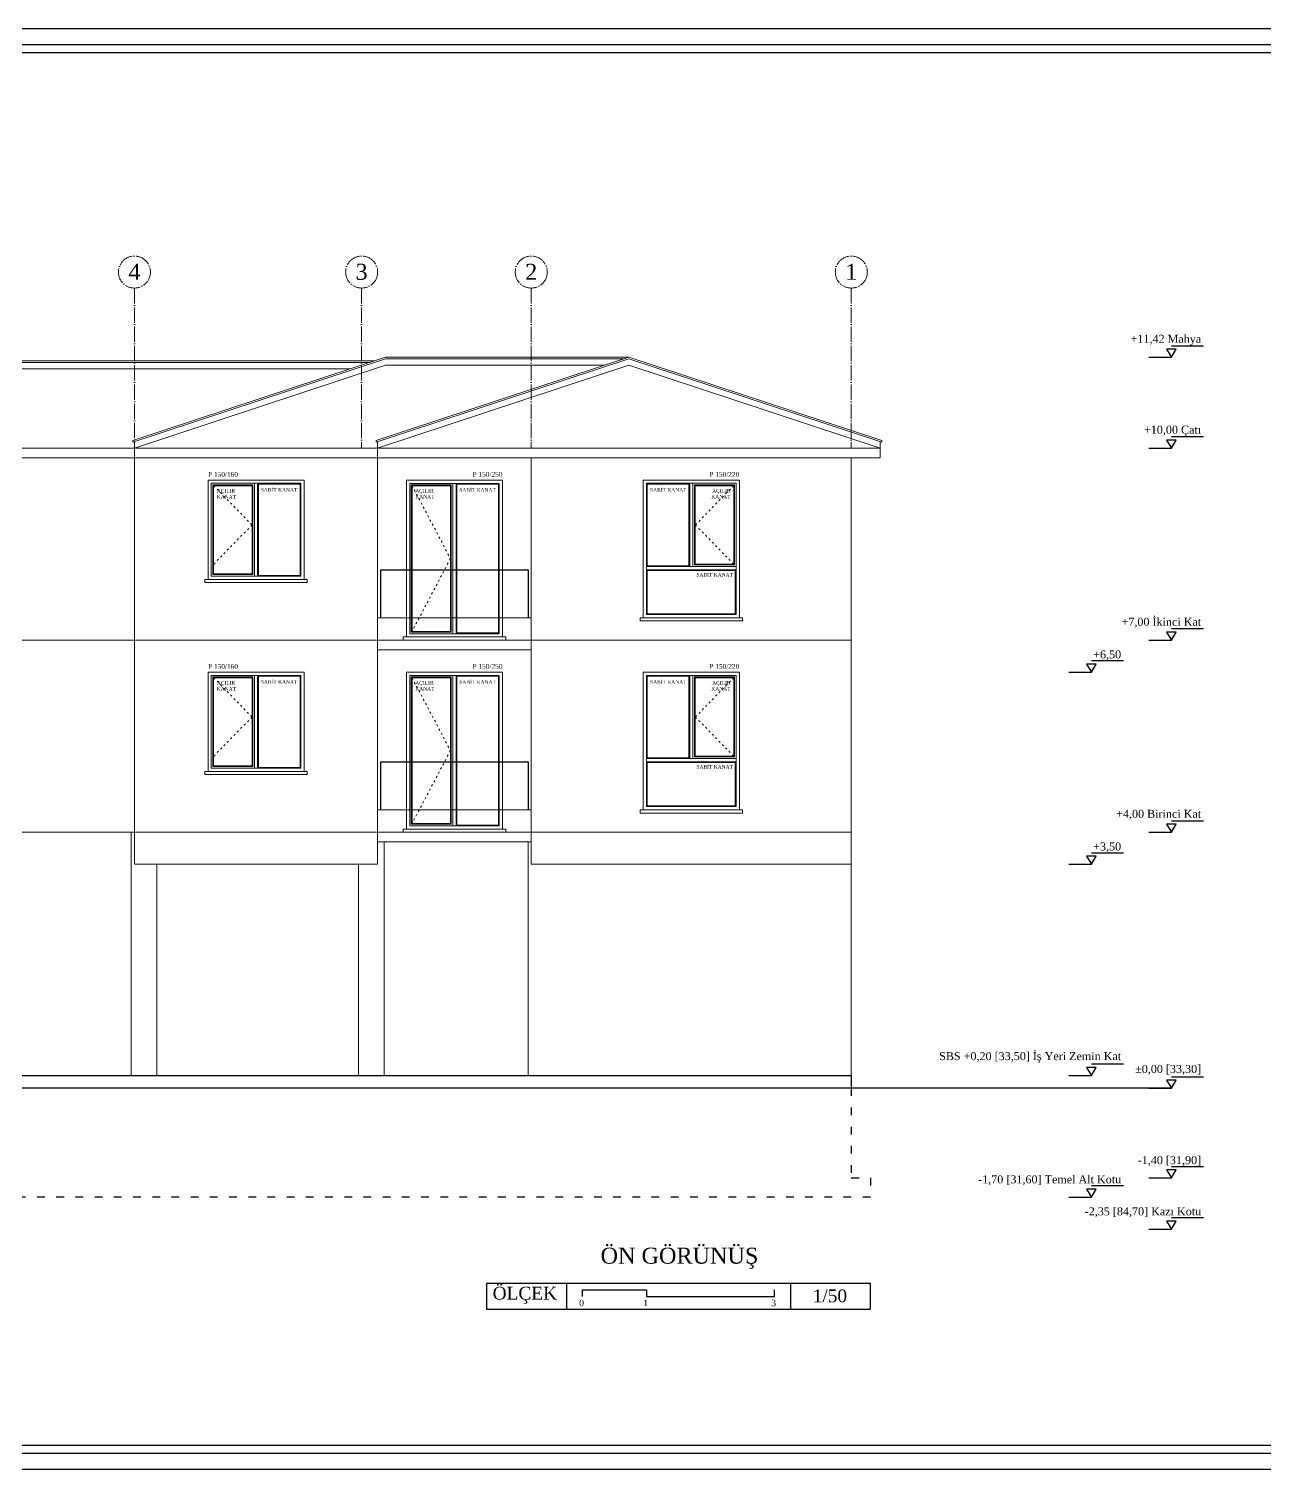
# Model space of a CAD drawing. Header units: centimetres. Extents: x -1107 to 35418, y 13584 to 18329.
# Drawn here: x 25948 to 27878, y 14837 to 17087 of the extents above; entities that cross this region are included whole.
import ezdxf

# ---------------------------------------------------------------- set-up
doc = ezdxf.new("R2010")
doc.units = ezdxf.units.CM
for name, pattern in [('ACAD_ISO03', [30, 12, -18]), ('ACAD_ISO03W100', [30, 12, -18]), ('ACAD_ISO04W100', [30, 24, -3, 0, -3])]:
    doc.linetypes.add(name, pattern=pattern)
doc.layers.add('YLZ-AKS', color=7, linetype='ACAD_ISO04W100', lineweight=5, true_color=0x2e2f36)
doc.layers.add('YLZ-GÖRÜNÜŞ -arkada kalanlar-', color=7, linetype='Continuous', lineweight=0, true_color=0xb1b09f)
for name, color, linetype in [('YLZ-BETON-KESİT', 150, 'Continuous'), ('YLZ-KOLON KİRİŞ KESİT', 240, 'Continuous'), ('YLZ-PAFTA', 165, 'Continuous'), ('YLZ-VERANDA-BALKON', 41, 'Continuous'), ('YLZ-YAZI', 113, 'Continuous')]:
    doc.layers.add(name, color=color, linetype=linetype)
for name, color, linetype, lineweight in [('YLZ-DUVAR', 151, 'Continuous', 20), ('YLZ-PARSEL', 53, 'Continuous', 30), ('YLZ-PENCERE GÖRÜNÜŞ', 137, 'Continuous', 9), ('YLZ-ÇATI', 241, 'Continuous', 13), ('YLZ-ÖLÇÜ', 251, 'Continuous', 5)]:
    doc.layers.add(name, color=color, linetype=linetype, lineweight=lineweight)
doc.styles.add('ARIAL', font='times.ttf')

# ---------------------------------------------------------------- blocks, each defined once
blk = doc.blocks.new('P 150 3')
at = {"layer": 'YLZ-GÖRÜNÜŞ -arkada kalanlar-'}
for points in [[(501214.9, 4510546.5), (501279.9, 4510546.5), (501279.9, 4510689), (501214.9, 4510689)], [(501204.9, 4510549), (501144.9, 4510549), (501144.9, 4510686.5), (501204.9, 4510686.5)]]:
    blk.add_lwpolyline(points, close=True, dxfattribs=at)
at = {"layer": 'YLZ-GÖRÜNÜŞ -arkada kalanlar-', "linetype": 'ACAD_ISO03W100', "ltscale": 0.25}
blk.add_lwpolyline([(501144.9, 4510686.5), (501204.9, 4510625.3), (501144.9, 4510564)], dxfattribs=at)
at = {"layer": 'YLZ-PENCERE GÖRÜNÜŞ'}
for p, q in [((501208.6, 4510690.3), (501208.6, 4510545.3)), ((501213.6, 4510690.3), (501213.6, 4510545.3))]:
    blk.add_line(p, q, dxfattribs=at)
for points in [[(501136.1, 4510540.3), (501286.1, 4510540.3), (501286.1, 4510695.3), (501136.1, 4510695.3)], [(501141.1, 4510545.3), (501281.1, 4510545.3), (501281.1, 4510690.3), (501141.1, 4510690.3)], [(501206.1, 4510547.8), (501143.6, 4510547.8), (501143.6, 4510687.8), (501206.1, 4510687.8)], [(501131.1, 4510535.3), (501291.1, 4510535.3), (501291.1, 4510540.3), (501131.1, 4510540.3)]]:
    blk.add_lwpolyline(points, close=True, dxfattribs=at)
at = {"layer": 'YLZ-YAZI', "attachment_point": 1, "style": 'ARIAL'}
for s, insert, char_height in [('P 150/160', (501136.1, 4510708.1), 7.5), ('AÇILIR \\PKANAT', (501149.9, 4510681.5), 5.62), ('SABİT KANAT', (501218.6, 4510682.8), 5.625)]:
    blk.add_mtext_dynamic_manual_height_columns(s, width=206.582, gutter_width=7.5, heights=[0], dxfattribs=dict(at, insert=insert, char_height=char_height))
blk = doc.blocks.new('P 150 1')
at = {"layer": 'YLZ-GÖRÜNÜŞ -arkada kalanlar-'}
for points in [[(503207, 4511245), (503272, 4511245), (503272, 4511477.5), (503207, 4511477.5)], [(503197, 4511247.5), (503137, 4511247.5), (503137, 4511475), (503197, 4511475)]]:
    blk.add_lwpolyline(points, close=True, dxfattribs=at)
at = {"layer": 'YLZ-GÖRÜNÜŞ -arkada kalanlar-', "linetype": 'ACAD_ISO03W100', "ltscale": 0.25}
blk.add_lwpolyline([(503137, 4511475), (503197, 4511361.2), (503137, 4511247.5)], dxfattribs=at)
at = {"layer": 'YLZ-PENCERE GÖRÜNÜŞ'}
for p, q in [((503200.8, 4511478.7), (503200.8, 4511243.7)), ((503205.8, 4511478.7), (503205.8, 4511243.7))]:
    blk.add_line(p, q, dxfattribs=at)
for points in [[(503128.3, 4511238.7), (503278.3, 4511238.7), (503278.3, 4511483.7), (503128.3, 4511483.7)], [(503133.3, 4511243.7), (503273.3, 4511243.7), (503273.3, 4511478.7), (503133.3, 4511478.7)], [(503198.3, 4511246.2), (503135.8, 4511246.2), (503135.8, 4511476.2), (503198.3, 4511476.2)], [(503123.3, 4511233.7), (503283.3, 4511233.7), (503283.3, 4511238.7), (503123.3, 4511238.7)]]:
    blk.add_lwpolyline(points, close=True, dxfattribs=at)
at = {"layer": 'YLZ-YAZI', "style": 'ARIAL'}
for s, insert, char_height, attachment_point in [('P 150/250', (503278.3, 4511496.6), 7.5, 3), ('AÇILIR \\PKANAT', (503142, 4511470), 5.62, 1), ('SABİT KANAT', (503210.8, 4511471.2), 5.625, 1)]:
    blk.add_mtext_dynamic_manual_height_columns(s, width=206.582, gutter_width=7.5, heights=[0], dxfattribs=dict(at, insert=insert, char_height=char_height, attachment_point=attachment_point))
blk = doc.blocks.new('P 150 4')
at = {"layer": 'YLZ-GÖRÜNÜŞ -arkada kalanlar-'}
for points in [[(501464.8, 4510561.5), (501399.8, 4510561.5), (501399.8, 4510689), (501464.8, 4510689)], [(501474.8, 4510564), (501534.8, 4510564), (501534.8, 4510686.5), (501474.8, 4510686.5)], [(501537.3, 4510486.5), (501399.8, 4510486.5), (501399.8, 4510554), (501537.3, 4510554)]]:
    blk.add_lwpolyline(points, close=True, dxfattribs=at)
at = {"layer": 'YLZ-GÖRÜNÜŞ -arkada kalanlar-', "linetype": 'ACAD_ISO03W100', "ltscale": 0.25}
blk.add_lwpolyline([(501534.8, 4510686.5), (501474.8, 4510625.3), (501534.8, 4510564)], dxfattribs=at)
at = {"layer": 'YLZ-PENCERE GÖRÜNÜŞ'}
for p, q in [((501466.1, 4510690.3), (501466.1, 4510560.3)), ((501471.1, 4510690.3), (501471.1, 4510560.3)), ((501398.6, 4510560.3), (501538.6, 4510560.3)), ((501398.6, 4510555.3), (501538.6, 4510555.3))]:
    blk.add_line(p, q, dxfattribs=at)
for points in [[(501543.6, 4510480.3), (501393.6, 4510480.3), (501393.6, 4510695.3), (501543.6, 4510695.3)], [(501538.6, 4510485.3), (501398.6, 4510485.3), (501398.6, 4510690.3), (501538.6, 4510690.3)], [(501473.6, 4510562.8), (501536.1, 4510562.8), (501536.1, 4510687.8), (501473.6, 4510687.8)], [(501548.6, 4510475.3), (501388.6, 4510475.3), (501388.6, 4510480.3), (501548.6, 4510480.3)]]:
    blk.add_lwpolyline(points, close=True, dxfattribs=at)
at = {"layer": 'YLZ-YAZI', "attachment_point": 3, "style": 'ARIAL'}
for s, insert, char_height in [('P 150/220', (501543.6, 4510708.1), 7.5), ('SABİT KANAT', (501461.1, 4510682.8), 5.625), ('AÇILIR \\PKANAT', (501529.8, 4510681.5), 5.62), ('SABİT KANAT', (501533.6, 4510550.3), 5.625)]:
    blk.add_mtext_dynamic_manual_height_columns(s, width=206.582, gutter_width=7.5, heights=[0], dxfattribs=dict(at, insert=insert, char_height=char_height))
blk = doc.blocks.new('Kot 1')
at = {"layer": 'YLZ-YAZI'}
for p, q in [((501059.5, 4510667.9), (501109.5, 4510667.9)), ((504729.5, 4510667.9), (504679.5, 4510667.9)), ((501059.5, 4510525.9), (501109.5, 4510525.9)), ((504729.5, 4510525.9), (504679.5, 4510525.9)), ((501059.5, 4510225.9), (501109.5, 4510225.9)), ((504729.5, 4510225.9), (504679.5, 4510225.9)), ((501184.5, 4510175.9), (501234.5, 4510175.9)), ((504604.5, 4510175.9), (504554.5, 4510175.9)), ((501059.5, 4509925.9), (501109.5, 4509925.9)), ((504729.5, 4509925.9), (504679.5, 4509925.9)), ((501184.5, 4509875.9), (501234.5, 4509875.9)), ((504604.5, 4509875.9), (504554.5, 4509875.9)), ((501184.5, 4509545.9), (501234.5, 4509545.9)), ((504604.5, 4509545.9), (504554.5, 4509545.9)), ((501059.5, 4509525.9), (501109.5, 4509525.9)), ((504729.5, 4509525.9), (504679.5, 4509525.9)), ((501059.5, 4509385.9), (501109.5, 4509385.9)), ((504729.5, 4509385.9), (504679.5, 4509385.9)), ((501184.5, 4509355.9), (501234.5, 4509355.9)), ((504604.5, 4509355.9), (504554.5, 4509355.9)), ((501059.5, 4509305.9), (501109.5, 4509305.9)), ((504729.5, 4509305.9), (504679.5, 4509305.9))]:
    blk.add_line(p, q, dxfattribs=at)
for points in [[(501144.5, 4510650.4), (501109.5, 4510650.4), (501102, 4510662.9), (501117, 4510662.9), (501109.5, 4510650.4)], [(504644.5, 4510650.4), (504679.5, 4510650.4), (504687, 4510662.9), (504672, 4510662.9), (504679.5, 4510650.4)], [(501144.5, 4510508.4), (501109.5, 4510508.4), (501102, 4510520.9), (501117, 4510520.9), (501109.5, 4510508.4)], [(504644.5, 4510508.4), (504679.5, 4510508.4), (504687, 4510520.9), (504672, 4510520.9), (504679.5, 4510508.4)], [(501144.5, 4510208.4), (501109.5, 4510208.4), (501102, 4510220.9), (501117, 4510220.9), (501109.5, 4510208.4)], [(504644.5, 4510208.4), (504679.5, 4510208.4), (504687, 4510220.9), (504672, 4510220.9), (504679.5, 4510208.4)], [(501269.5, 4510158.4), (501234.5, 4510158.4), (501227, 4510170.9), (501242, 4510170.9), (501234.5, 4510158.4)], [(504519.5, 4510158.4), (504554.5, 4510158.4), (504562, 4510170.9), (504547, 4510170.9), (504554.5, 4510158.4)], [(501144.5, 4509908.4), (501109.5, 4509908.4), (501102, 4509920.9), (501117, 4509920.9), (501109.5, 4509908.4)], [(504644.5, 4509908.4), (504679.5, 4509908.4), (504687, 4509920.9), (504672, 4509920.9), (504679.5, 4509908.4)], [(501269.5, 4509858.4), (501234.5, 4509858.4), (501227, 4509870.9), (501242, 4509870.9), (501234.5, 4509858.4)], [(504519.5, 4509858.4), (504554.5, 4509858.4), (504562, 4509870.9), (504547, 4509870.9), (504554.5, 4509858.4)], [(501269.5, 4509528.4), (501234.5, 4509528.4), (501227, 4509540.9), (501242, 4509540.9), (501234.5, 4509528.4)], [(504519.5, 4509528.4), (504554.5, 4509528.4), (504562, 4509540.9), (504547, 4509540.9), (504554.5, 4509528.4)], [(501144.5, 4509508.4), (501109.5, 4509508.4), (501102, 4509520.9), (501117, 4509520.9), (501109.5, 4509508.4)], [(504644.5, 4509508.4), (504679.5, 4509508.4), (504687, 4509520.9), (504672, 4509520.9), (504679.5, 4509508.4)], [(501144.5, 4509368.4), (501109.5, 4509368.4), (501102, 4509380.9), (501117, 4509380.9), (501109.5, 4509368.4)], [(504644.5, 4509368.4), (504679.5, 4509368.4), (504687, 4509380.9), (504672, 4509380.9), (504679.5, 4509368.4)], [(501269.5, 4509338.4), (501234.5, 4509338.4), (501227, 4509350.9), (501242, 4509350.9), (501234.5, 4509338.4)], [(504519.5, 4509338.4), (504554.5, 4509338.4), (504562, 4509350.9), (504547, 4509350.9), (504554.5, 4509338.4)], [(501144.5, 4509288.4), (501109.5, 4509288.4), (501102, 4509300.9), (501117, 4509300.9), (501109.5, 4509288.4)], [(504644.5, 4509288.4), (504679.5, 4509288.4), (504687, 4509300.9), (504672, 4509300.9), (504679.5, 4509288.4)]]:
    blk.add_lwpolyline(points, dxfattribs=at)
at = {"layer": 'YLZ-YAZI', "char_height": 12.5, "style": 'ARIAL'}
for s, width, heights, insert, attachment_point in [('+11,42 Mahya', 358.477, [93.8], (501062.9, 4510685.4), 1), ('+11,42 Mahya', 358.477, [93.8], (504726, 4510685.4), 3), ('+10,00 Çatı', 358.477, [93.8], (501062.9, 4510543.4), 1), ('+10,00 Çatı', 358.477, [93.8], (504726, 4510543.4), 3), ('+7,00 İkinci Kat', 358.477, [93.8], (501062.9, 4510243.4), 1), ('+7,00 İkinci Kat', 358.477, [93.8], (504726, 4510243.4), 3), ('+6,50', 344.303, [0], (501187.9, 4510192.4), 1), ('+6,50', 344.303, [0], (504601, 4510192.4), 3), ('+4,00 Birinci Kat', 358.477, [93.8], (501062.9, 4509943.4), 1), ('+4,00 Birinci Kat', 358.477, [93.8], (504726, 4509943.4), 3), ('+3,50', 344.303, [0], (501187.9, 4509892.4), 1), ('+3,50', 344.303, [0], (504601, 4509892.4), 3), ('SBS +0,20 [33,50] İş Yeri Zemin Kat', 344.303, [0], (501187.9, 4509564.9), 1), ('SBS +0,20 [33,50] İş Yeri Zemin Kat', 344.303, [0], (504601, 4509564.9), 3), ('±0,00 [33,30]', 344.303, [0], (501062.9, 4509544.9), 1), ('±0,00 [33,30]', 344.303, [0], (504726, 4509544.9), 3), ('-1,40 [31,90]', 344.303, [0], (501062.9, 4509402.4), 1), ('-1,40 [31,90]', 344.303, [0], (504726, 4509402.4), 3), ('-1,70 [31,60] Temel Alt Kotu', 344.303, [0], (501187.9, 4509372.4), 1), ('-1,70 [31,60] Temel Alt Kotu', 344.303, [0], (504601, 4509372.4), 3), ('-2,35 [84,70] Kazı Kotu', 344.303, [0], (501062.9, 4509322.4), 1), ('-2,35 [84,70] Kazı Kotu', 344.303, [0], (504726, 4509322.4), 3)]:
    blk.add_mtext_dynamic_manual_height_columns(s, width=width, gutter_width=12.5, heights=heights, dxfattribs=dict(at, insert=insert, attachment_point=attachment_point))

msp = doc.modelspace()

# ---------------------------------------------------------------- linework, layer by layer
at = {"layer": 'YLZ-AKS'}
for p, q in [((26112.71, 16681.94), (26112.71, 16431.94)), ((26467.71, 16681.94), (26467.71, 16431.94)), ((26732.71, 16681.94), (26732.71, 16431.94))]:
    msp.add_line(p, q, dxfattribs=at)
msp.add_lwpolyline([(27232.71, 16681.94), (27232.71, 16431.94)], dxfattribs=at)
for centre in [(26112.71, 16706.94), (26467.71, 16706.94), (26732.71, 16706.94), (27232.71, 16706.94)]:
    msp.add_circle(centre, 25, dxfattribs=at)
at = {"layer": 'YLZ-BETON-KESİT'}
msp.add_lwpolyline([(27232.71, 15431.94), (24662.71, 15431.94), (24662.71, 15451.94), (27232.71, 15451.94)], close=True, dxfattribs=at)
at = {"layer": 'YLZ-DUVAR'}
for p, q in [((26112.71, 16416.94), (26112.71, 15781.94)), ((26492.71, 15781.94), (26492.71, 16416.94)), ((26732.71, 15781.94), (26732.71, 16416.94)), ((27232.71, 15451.94), (27232.71, 16416.94)), ((26492.71, 16166.94), (26732.71, 16166.94)), ((24542.71, 16131.94), (27232.71, 16131.94)), ((26492.71, 16116.94), (26732.71, 16116.94)), ((26492.71, 15866.94), (26732.71, 15866.94)), ((24542.71, 15831.94), (27232.71, 15831.94)), ((26492.71, 15816.94), (26732.71, 15816.94)), ((26112.71, 15781.94), (26492.71, 15781.94)), ((26732.71, 15781.94), (27232.71, 15781.94))]:
    msp.add_line(p, q, dxfattribs=at)
for points in [[(26112.71, 16431.94), (25057.71, 16431.94), (25057.71, 16416.94), (26112.71, 16416.94)], [(26492.71, 16431.94), (26112.71, 16431.94), (26112.71, 16416.94), (26492.71, 16416.94)]]:
    msp.add_lwpolyline(points, dxfattribs=at)
msp.add_lwpolyline([(27277.71, 16416.94), (26492.71, 16416.94), (26492.71, 16431.94), (27277.71, 16431.94)], close=True, dxfattribs=at)
at = {"layer": 'YLZ-GÖRÜNÜŞ -arkada kalanlar-'}
for p, q in [((26107.71, 15831.94), (26107.71, 15451.94)), ((26502.71, 15816.94), (26502.71, 15451.94)), ((26727.71, 15816.94), (26727.71, 15451.94)), ((26147.71, 15781.94), (26147.71, 15451.94)), ((26462.71, 15781.94), (26462.71, 15451.94))]:
    msp.add_line(p, q, dxfattribs=at)
at = {"layer": 'YLZ-KOLON KİRİŞ KESİT', "linetype": 'ACAD_ISO03'}
msp.add_lwpolyline([(27232.71, 15431.94), (27232.71, 15291.94), (27262.71, 15291.94), (27262.71, 15261.94), (24632.71, 15261.94), (24632.71, 15291.94), (24662.71, 15291.94), (24662.71, 15431.94)], dxfattribs=at)
at = {"layer": 'YLZ-PAFTA'}
for p, q in [((26787.71, 15126.94), (26787.71, 15086.94)), ((27137.71, 15126.94), (27137.71, 15086.94))]:
    msp.add_line(p, q, dxfattribs=at)
for points in [[(18347.71, 14836.94), (35417.71, 14836.94), (35417.71, 17086.94), (18347.71, 17086.94)], [(18372.71, 14861.94), (35392.71, 14861.94), (35392.71, 17061.94), (18372.71, 17061.94)], [(18385.21, 14874.44), (35380.21, 14874.44), (35380.21, 17049.44), (18385.21, 17049.44)], [(26662.71, 15126.94), (26662.71, 15086.94), (27262.71, 15086.94), (27262.71, 15126.94)]]:
    msp.add_lwpolyline(points, close=True, dxfattribs=at)
msp.add_lwpolyline([(26812.68, 15106.86), (26812.68, 15116.86), (26912.68, 15116.86), (26912.68, 15106.86), (27112.68, 15106.86), (27112.68, 15116.86)], dxfattribs=at)
at = {"layer": 'YLZ-PARSEL'}
msp.add_line((27732.71, 15431.94), (24162.71, 15431.94), dxfattribs=at)
at = {"layer": 'YLZ-VERANDA-BALKON'}
for points in [[(26497.71, 16166.94), (26497.71, 16241.94), (26727.71, 16241.94), (26727.71, 16166.94)], [(26497.71, 15866.94), (26497.71, 15941.94), (26727.71, 15941.94), (26727.71, 15866.94)]]:
    msp.add_lwpolyline(points, dxfattribs=at)
at = {"layer": 'YLZ-ÇATI'}
for points in [[(26480.13, 16565.69), (25432.71, 16565.69), (25055.21, 16441.11), (25055.21, 16443.61), (25432.71, 16568.19), (26487.71, 16568.19)], [(26877.63, 16571.46), (26505.21, 16571.46), (26110.21, 16441.11), (26110.21, 16443.61), (26505.21, 16573.96), (26885.21, 16573.96)], [(26112.71, 16441.94), (26112.71, 16431.94), (26505.21, 16561.46), (26847.33, 16561.46)], [(26885.21, 16573.96), (27280.21, 16443.61), (27280.21, 16441.11), (26885.21, 16571.46), (26490.21, 16441.11), (26490.21, 16443.61), (26885.21, 16573.96)], [(26492.71, 16441.94), (26492.71, 16431.94), (26885.21, 16561.46), (27277.71, 16431.94), (27277.71, 16441.94)], [(25057.71, 16441.94), (25057.71, 16431.94), (25432.71, 16555.69), (26449.83, 16555.69)]]:
    msp.add_lwpolyline(points, dxfattribs=at)

# ---------------------------------------------------------------- block references
at = {"layer": 'YLZ-ÖLÇÜ'}
for name, p in [('Kot 1', (-476946.77, -4494076.48)), ('P 150 3', (-474908.42, -4494313.35)), ('P 150 1', (-476590.55, -4495101.79)), ('P 150 4', (-474485.84, -4494313.35)), ('P 150 3', (-474908.42, -4494613.35)), ('P 150 1', (-476590.55, -4495401.79)), ('P 150 4', (-474485.84, -4494613.35))]:
    msp.add_blockref(name, p, dxfattribs=at)

# ---------------------------------------------------------------- texts
at = {"layer": 'YLZ-YAZI', "style": 'ARIAL'}
for s, width, heights, insert, char_height, attachment_point in [('\\pxqc;4', 31.5189, [8.55], (26128.39, 16719.88), 25, 3), ('\\pxqc;3', 31.5189, [8.55], (26483.39, 16719.88), 25, 3), ('\\pxqc;2', 31.5189, [8.55], (26748.39, 16719.88), 25, 3), ('\\pxqc;1', 31.5189, [8.55], (27248.39, 16719.88), 25, 3), ('\\pxqc,t7;ÖN GÖRÜNÜŞ', 395.9616, [0], (26766.26, 15182.97), 25, 1), ('ÖLÇEK', 395.9616, [0], (26773.03, 15121.84), 20, 3), ('0', 395.9616, [0], (26815.13, 15101.61), 10, 3), ('1', 395.9616, [0], (26915.13, 15101.61), 10, 3), ('3', 395.9616, [0], (27115.13, 15101.61), 10, 3), ('1/50', 395.9616, [0], (27226.09, 15117.7), 20, 3)]:
    msp.add_mtext_dynamic_manual_height_columns(s, width=width, gutter_width=12.5, heights=heights, dxfattribs=dict(at, insert=insert, char_height=char_height, attachment_point=attachment_point))

doc.saveas('drawing.dxf')
